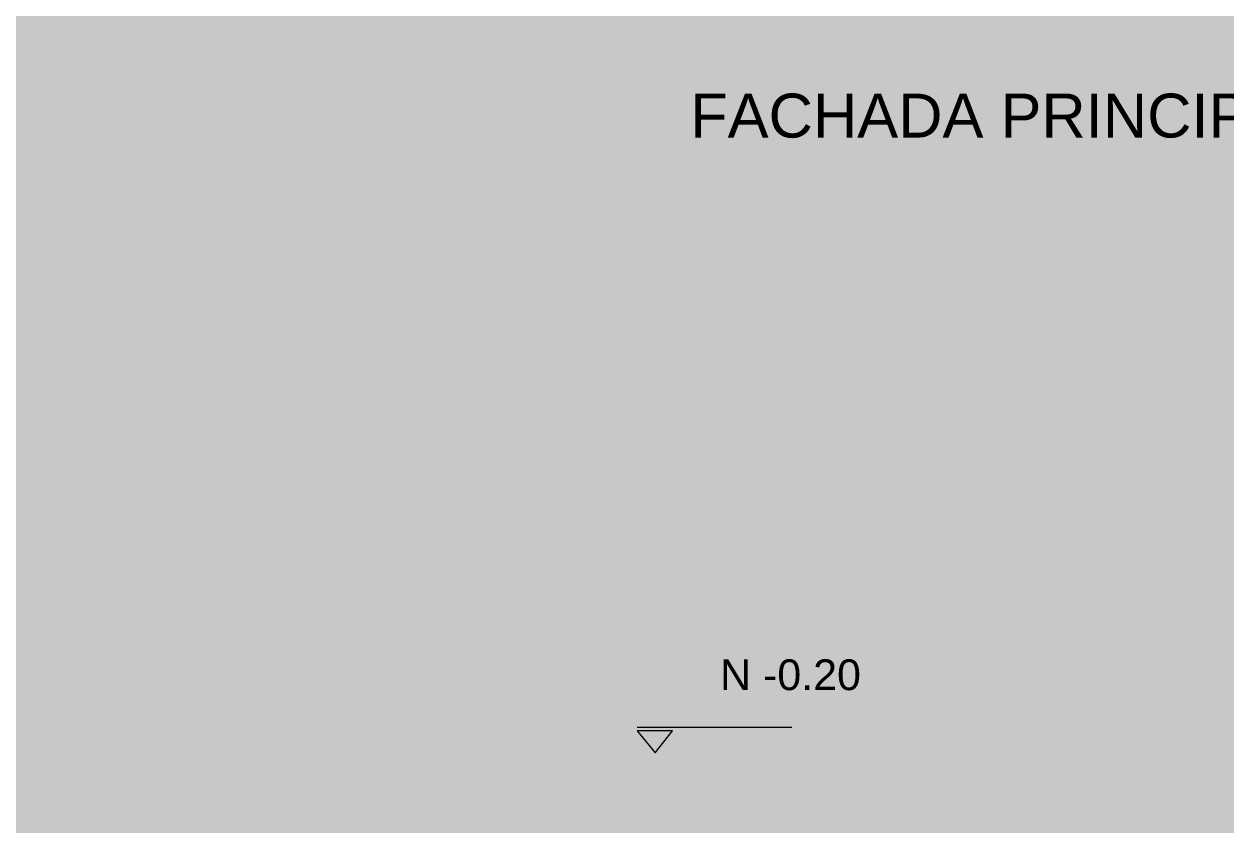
# Model space of a CAD drawing. Header units: inches. Extents: x 99003 to 99155, y 101852 to 101926.
# Drawn here: x 99028.24 to 99035.08, y 101875.45 to 101880.05 of the extents above; entities that cross this region are included whole.
import ezdxf

# ---------------------------------------------------------------- set-up
doc = ezdxf.new("R2010")
doc.units = ezdxf.units.IN
doc.header["$MEASUREMENT"] = 0
for name, color, linetype, lineweight in [('A_TEXT', 154, 'Continuous', 0), ('A_TEXT-NIVL', 54, 'Continuous', 20), ('A_TEXT-NOTA', 53, 'Continuous', 20), ('A_URBA-VIA', 14, 'Continuous', 0)]:
    doc.layers.add(name, color=color, linetype=linetype, lineweight=lineweight)
doc.styles.add('ARIAL', font='arial.ttf')
doc.styles.add('DIM', font='arial.ttf')

# ---------------------------------------------------------------- blocks, each defined once
blk = doc.blocks.new('NIVEL ARQUITECTONICO')
at = {"layer": 'A_TEXT-NIVL'}
blk.add_line((-0.8278, -0.0732), (-0.388, -0.0732), dxfattribs=at)
blk.add_lwpolyline([(-0.7761, -0.1464), (-0.7273, -0.0839), (-0.8273, -0.0839)], close=True, dxfattribs=at)
at = {"layer": 'A_TEXT-NOTA', "linetype": 'Continuous', "style": 'ARIAL'}
blk.add_attdef('Q', (-0.684, -0.0573), '', height=0.0437, dxfattribs=at)

msp = doc.modelspace()

# ---------------------------------------------------------------- hatches: boundary and pattern name
at = {"layer": 'A_URBA-VIA'}
h = msp.add_hatch(color=253, dxfattribs=at)
h.dxf.hatch_style = 1
h.paths.add_polyline_path([(99063.4727, 101880.149), (99005.7804, 101880.149), (99005.7804, 101875.4492), (99063.4727, 101875.4492)])

# ---------------------------------------------------------------- block references
at = {"color": 1}
ref = msp.add_blockref('NIVEL ARQUITECTONICO', (99033.3809, 101876.1988), dxfattribs=dict(at, xscale=2, yscale=2, zscale=2))
ref.add_attrib('Q', 'N -0.20', (99032.1972, 101876.2623), dxfattribs={"layer": 'A_TEXT-NOTA', "linetype": 'Continuous', "height": 0.175, "style": 'ARIAL'})

# ---------------------------------------------------------------- texts
at = {"layer": 'A_TEXT', "style": 'DIM'}
msp.add_text('FACHADA PRINCIPAL', height=0.25, dxfattribs=at).set_placement((99032.0271, 101879.4075))

doc.saveas('drawing.dxf')
